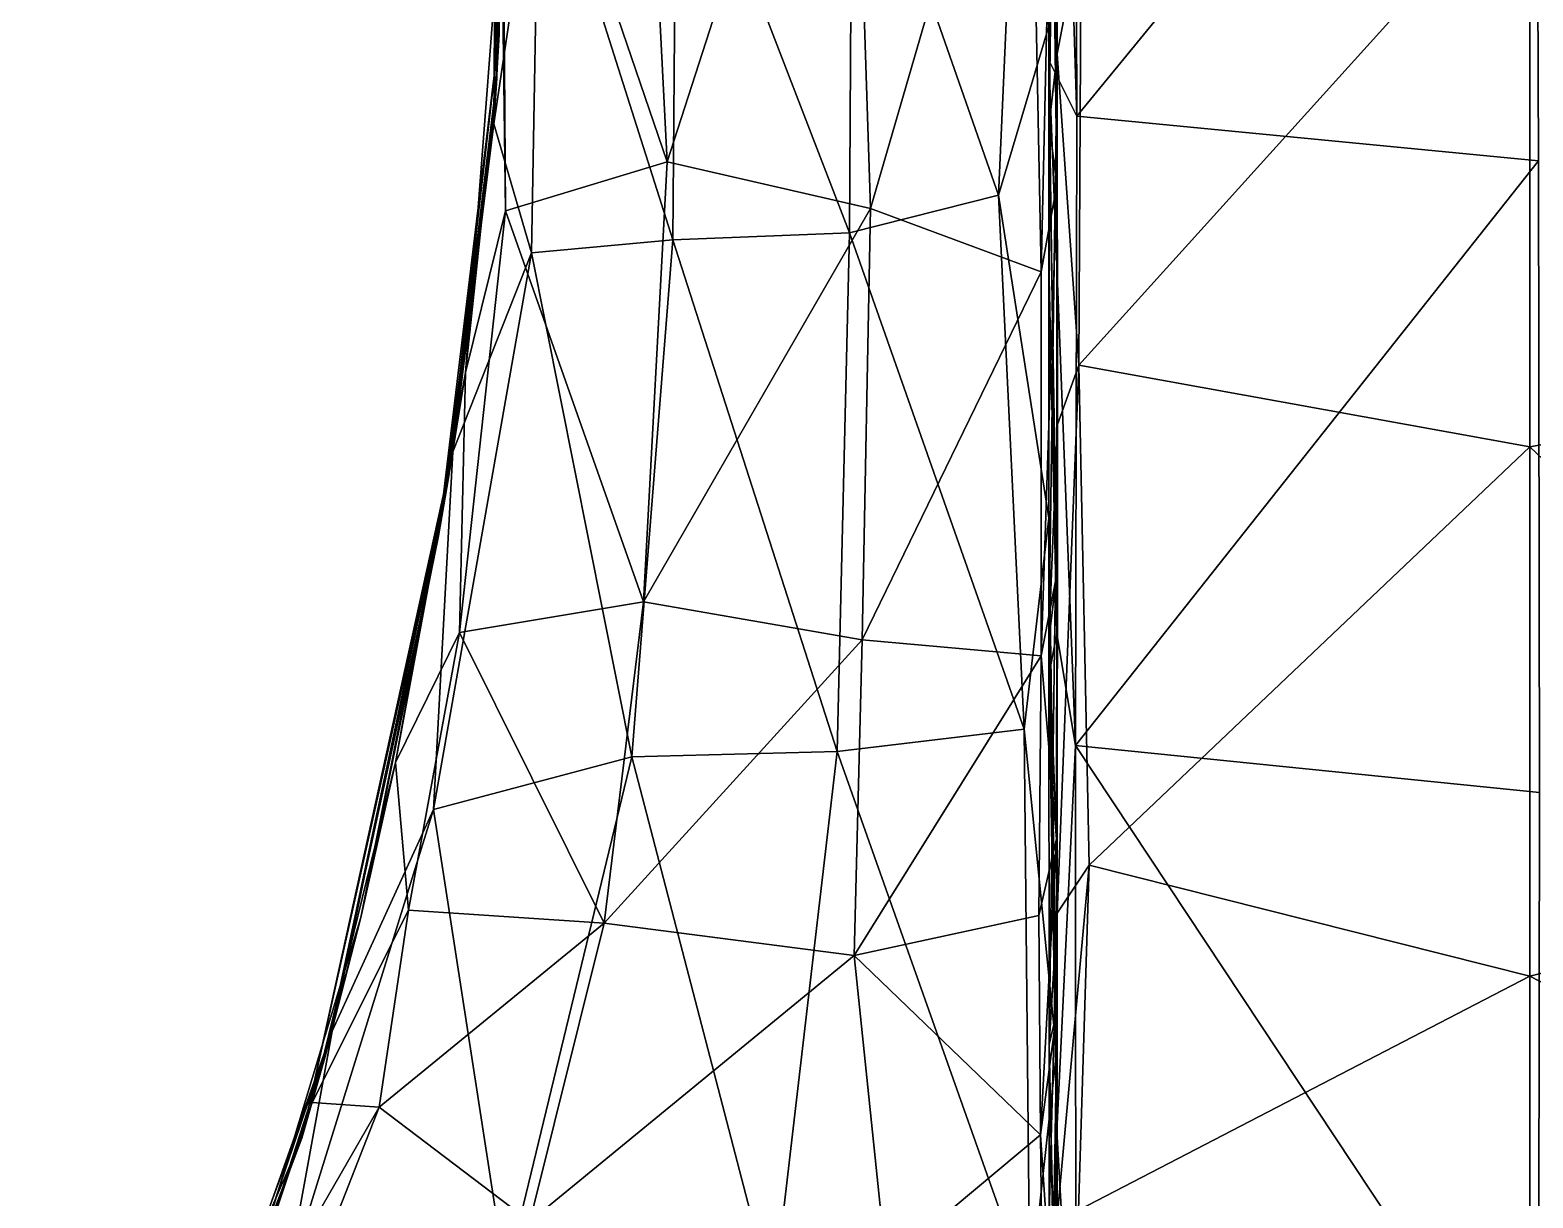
# Model space of a CAD drawing. Extents: x -4.77 to 4.77, y -2.48 to 3.3.
# Drawn here: x -0.3105 to 0.0005, y 2.5916 to 2.8333 of the extents above; entities that cross this region are included whole.
import ezdxf

# ---------------------------------------------------------------- set-up
doc = ezdxf.new("R2010")
doc.units = 0

msp = doc.modelspace()

# ---------------------------------------------------------------- linework, layer by layer
for points in [[(-0.09803, 2.94699, 1.09101), (-0.09968, 2.88279, 0.95534), (-0.09966, 2.82703, 1.01077)], [(-0.09803, 2.94699, -1.09101), (-0.09966, 2.82703, -1.01077), (-0.09968, 2.88279, -0.95534)], [(-0.09387, 2.81545, 1.07867), (-0.09803, 2.94699, 1.09101), (-0.09966, 2.82703, 1.01077)], [(-0.09387, 2.81545, -1.07867), (-0.09966, 2.82703, -1.01077), (-0.09803, 2.94699, -1.09101)], [(-0.09387, 2.81545, 1.07867), (-0.09431, 2.94508, 1.17271), (-0.09803, 2.94699, 1.09101)], [(-0.09387, 2.81545, -1.07867), (-0.09803, 2.94699, -1.09101), (-0.09431, 2.94508, -1.17271)], [(-0.09387, 2.81545, 1.07867), (0.00116, 2.93149, 1.17731), (-0.09431, 2.94508, 1.17271)], [(-0.09387, 2.81545, -1.07867), (-0.09431, 2.94508, -1.17271), (0.00116, 2.93149, -1.17731)], [(-0.09965, 2.81379, -0.05329), (-0.09795, 2.93779, -0.05095), (-0.09795, 2.82834, -0.12275)], [(-0.09965, 2.81379, -0.05329), (-0.09965, 2.92766, 0.00274), (-0.09795, 2.93779, -0.05095)], [(-0.09965, 2.81379, 0.05329), (-0.09795, 2.82834, 0.12275), (-0.09795, 2.93779, 0.05095)], [(-0.09965, 2.81379, 0.05329), (-0.09795, 2.93779, 0.05095), (-0.09965, 2.92766, -0.00274)], [(-0.09795, 2.93779, -0.05095), (-0.09297, 2.85428, -0.1475), (-0.09795, 2.82834, -0.12275)], [(-0.09795, 2.93779, 0.05095), (-0.09795, 2.82834, 0.12275), (-0.09297, 2.85428, 0.1475)], [(-0.09387, 2.81545, 1.07867), (0.00167, 2.80623, 1.08557), (0.00116, 2.93149, 1.17731)], [(-0.09387, 2.81545, -1.07867), (0.00116, 2.93149, -1.17731), (0.00167, 2.80623, -1.08557)], [(-0.17866, 2.80597, 0.08006), (-0.2129, 2.90617, 0.1368), (-0.18499, 2.92931, 0.11891)], [(-0.17866, 2.80597, -0.08006), (-0.18499, 2.92931, -0.11891), (-0.2129, 2.90617, -0.1368)], [(-0.14071, 2.92351, 0.1169), (-0.17866, 2.80597, 0.08006), (-0.18499, 2.92931, 0.11891)], [(-0.14071, 2.92351, -0.1169), (-0.18499, 2.92931, -0.11891), (-0.17866, 2.80597, -0.08006)], [(-0.09806, 2.80123, 0.01037), (-0.09965, 2.92766, 0.00274), (-0.09965, 2.81379, -0.05329)], [(-0.09806, 2.80123, 0.01037), (-0.09817, 2.92154, 0.0745), (-0.09965, 2.92766, 0.00274)], [(-0.09806, 2.80123, -0.01037), (-0.09965, 2.81379, 0.05329), (-0.09965, 2.92766, -0.00274)], [(-0.09806, 2.80123, -0.01037), (-0.09965, 2.92766, -0.00274), (-0.09817, 2.92154, -0.0745)], [(-0.14071, 2.92351, 0.1169), (-0.13657, 2.79633, 0.07635), (-0.17866, 2.80597, 0.08006)], [(-0.14071, 2.92351, -0.1169), (-0.17866, 2.80597, -0.08006), (-0.13657, 2.79633, -0.07635)], [(-0.13657, 2.79633, 0.07635), (-0.14071, 2.92351, 0.1169), (-0.10378, 2.90937, 0.10313)], [(-0.13657, 2.79633, -0.07635), (-0.10378, 2.90937, -0.10313), (-0.14071, 2.92351, -0.1169)], [(-0.10129, 2.78325, 0.05664), (-0.10378, 2.90937, 0.10313), (-0.09817, 2.92154, 0.0745)], [(-0.10129, 2.78325, -0.05664), (-0.09817, 2.92154, -0.0745), (-0.10378, 2.90937, -0.10313)], [(-0.10129, 2.78325, 0.05664), (-0.09817, 2.92154, 0.0745), (-0.09806, 2.80123, 0.01037)], [(-0.10129, 2.78325, -0.05664), (-0.09806, 2.80123, -0.01037), (-0.09817, 2.92154, -0.0745)], [(-0.13657, 2.79633, 0.07635), (-0.10378, 2.90937, 0.10313), (-0.10129, 2.78325, 0.05664)], [(-0.13657, 2.79633, -0.07635), (-0.10129, 2.78325, -0.05664), (-0.10378, 2.90937, -0.10313)], [(-0.21299, 2.8596, 0.19398), (-0.2129, 2.90617, 0.1368), (-0.21212, 2.79587, 0.09683)], [(-0.21299, 2.8596, -0.19398), (-0.21212, 2.79587, -0.09683), (-0.2129, 2.90617, -0.1368)], [(-0.17866, 2.80597, 0.08006), (-0.21212, 2.79587, 0.09683), (-0.2129, 2.90617, 0.1368)], [(-0.17866, 2.80597, -0.08006), (-0.2129, 2.90617, -0.1368), (-0.21212, 2.79587, -0.09683)], [(-0.21408, 2.88739, 0.38506), (-0.21454, 2.8139, 0.47022), (-0.20514, 2.87697, 0.508)], [(-0.21454, 2.8139, 0.47022), (-0.21408, 2.88739, 0.38506), (-0.21347, 2.83245, 0.34159)], [(-0.21408, 2.88739, -0.38506), (-0.20514, 2.87697, -0.508), (-0.21454, 2.8139, -0.47022)], [(-0.21454, 2.8139, -0.47022), (-0.21347, 2.83245, -0.34159), (-0.21408, 2.88739, -0.38506)], [(-0.2144, 2.81602, 0.29112), (-0.21403, 2.88657, 0.31476), (-0.21368, 2.88073, 0.28171)], [(-0.2144, 2.81602, 0.29112), (-0.21347, 2.83245, 0.34159), (-0.21403, 2.88657, 0.31476)], [(-0.2144, 2.81602, -0.29112), (-0.21368, 2.88073, -0.28171), (-0.21403, 2.88657, -0.31476)], [(-0.2144, 2.81602, -0.29112), (-0.21403, 2.88657, -0.31476), (-0.21347, 2.83245, -0.34159)], [(-0.21408, 2.88739, 0.38506), (-0.21403, 2.88657, 0.31476), (-0.21347, 2.83245, 0.34159)], [(-0.21408, 2.88739, -0.38506), (-0.21347, 2.83245, -0.34159), (-0.21403, 2.88657, -0.31476)], [(-0.1404, 2.88567, 0.51557), (-0.11012, 2.79912, 0.57736), (-0.10614, 2.88766, 0.52131)], [(-0.1404, 2.88567, -0.51557), (-0.10614, 2.88766, -0.52131), (-0.11012, 2.79912, -0.57736)], [(-0.10614, 2.88766, 0.52131), (-0.11012, 2.79912, 0.57736), (-0.09969, 2.8341, 0.66014)], [(-0.10614, 2.88766, -0.52131), (-0.09969, 2.8341, -0.66014), (-0.11012, 2.79912, -0.57736)], [(-0.17749, 2.78988, 0.57809), (-0.17674, 2.88418, 0.51559), (-0.20514, 2.87697, 0.508)], [(-0.17749, 2.78988, -0.57809), (-0.20514, 2.87697, -0.508), (-0.17674, 2.88418, -0.51559)], [(-0.14096, 2.79128, 0.57824), (-0.17674, 2.88418, 0.51559), (-0.17749, 2.78988, 0.57809)], [(-0.14096, 2.79128, -0.57824), (-0.17749, 2.78988, -0.57809), (-0.17674, 2.88418, -0.51559)], [(-0.14096, 2.79128, 0.57824), (-0.1404, 2.88567, 0.51557), (-0.17674, 2.88418, 0.51559)], [(-0.14096, 2.79128, -0.57824), (-0.17674, 2.88418, -0.51559), (-0.1404, 2.88567, -0.51557)], [(-0.1404, 2.88567, 0.51557), (-0.14096, 2.79128, 0.57824), (-0.11012, 2.79912, 0.57736)], [(-0.1404, 2.88567, -0.51557), (-0.11012, 2.79912, -0.57736), (-0.14096, 2.79128, -0.57824)], [(-0.21368, 2.88073, 0.28171), (-0.21393, 2.82329, 0.24162), (-0.2144, 2.81602, 0.29112)], [(-0.21368, 2.88073, -0.28171), (-0.2144, 2.81602, -0.29112), (-0.21393, 2.82329, -0.24162)], [(-0.21369, 2.88095, 0.24932), (-0.21299, 2.8596, 0.19398), (-0.21393, 2.82329, 0.24162)], [(-0.21368, 2.88073, 0.28171), (-0.21369, 2.88095, 0.24932), (-0.21393, 2.82329, 0.24162)], [(-0.21369, 2.88095, -0.24932), (-0.21393, 2.82329, -0.24162), (-0.21299, 2.8596, -0.19398)], [(-0.21368, 2.88073, -0.28171), (-0.21393, 2.82329, -0.24162), (-0.21369, 2.88095, -0.24932)], [(-0.09968, 2.785, 0.88544), (-0.09966, 2.82703, 1.01077), (-0.09968, 2.88279, 0.95534)], [(-0.09968, 2.85363, 0.84144), (-0.09968, 2.785, 0.88544), (-0.09968, 2.88279, 0.95534)], [(-0.09968, 2.785, -0.88544), (-0.09968, 2.88279, -0.95534), (-0.09966, 2.82703, -1.01077)], [(-0.09968, 2.85363, -0.84144), (-0.09968, 2.88279, -0.95534), (-0.09968, 2.785, -0.88544)], [(-0.21454, 2.8139, 0.47022), (-0.20673, 2.78714, 0.57023), (-0.20514, 2.87697, 0.508)], [(-0.21454, 2.8139, -0.47022), (-0.20514, 2.87697, -0.508), (-0.20673, 2.78714, -0.57023)], [(-0.17749, 2.78988, 0.57809), (-0.20514, 2.87697, 0.508), (-0.20673, 2.78714, 0.57023)], [(-0.17749, 2.78988, -0.57809), (-0.20673, 2.78714, -0.57023), (-0.20514, 2.87697, -0.508)], [(-0.09968, 2.78935, 0.77577), (-0.09968, 2.87451, 0.73706), (-0.09969, 2.8341, 0.66014)], [(-0.09968, 2.78935, -0.77577), (-0.09969, 2.8341, -0.66014), (-0.09968, 2.87451, -0.73706)], [(-0.09968, 2.85363, 0.84144), (-0.09968, 2.87451, 0.73706), (-0.09968, 2.78935, 0.77577)], [(-0.09968, 2.85363, -0.84144), (-0.09968, 2.78935, -0.77577), (-0.09968, 2.87451, -0.73706)], [(-0.09347, 2.76392, -0.20545), (-0.00014, 2.86723, -0.15034), (-0.00014, 2.74704, -0.22863)], [(-0.09347, 2.76392, -0.20545), (-0.09297, 2.85428, -0.1475), (-0.00014, 2.86723, -0.15034)], [(-0.09347, 2.76392, 0.20545), (-0.00014, 2.74704, 0.22863), (-0.00014, 2.86723, 0.15034)], [(-0.09347, 2.76392, 0.20545), (-0.00014, 2.86723, 0.15034), (-0.09297, 2.85428, 0.1475)], [(0.09319, 2.76392, -0.20545), (-0.00014, 2.86723, -0.15034), (0.09269, 2.85427, -0.14749)], [(0.09319, 2.76392, -0.20545), (-0.00014, 2.74704, -0.22863), (-0.00014, 2.86723, -0.15034)], [(0.09319, 2.76392, 0.20545), (0.09269, 2.85427, 0.14749), (-0.00014, 2.86723, 0.15034)], [(0.09319, 2.76392, 0.20545), (-0.00014, 2.86723, 0.15034), (-0.00014, 2.74704, 0.22863)], [(-0.21299, 2.8596, 0.19398), (-0.21212, 2.79587, 0.09683), (-0.22045, 2.76241, 0.16512)], [(-0.21393, 2.82329, 0.24162), (-0.21299, 2.8596, 0.19398), (-0.22045, 2.76241, 0.16512)], [(-0.21299, 2.8596, -0.19398), (-0.22045, 2.76241, -0.16512), (-0.21212, 2.79587, -0.09683)], [(-0.21393, 2.82329, -0.24162), (-0.22045, 2.76241, -0.16512), (-0.21299, 2.8596, -0.19398)], [(-0.09968, 2.785, 0.88544), (-0.09968, 2.85363, 0.84144), (-0.09968, 2.78935, 0.77577)], [(-0.09968, 2.785, -0.88544), (-0.09968, 2.78935, -0.77577), (-0.09968, 2.85363, -0.84144)], [(-0.09347, 2.76392, -0.20545), (-0.09795, 2.82834, -0.12275), (-0.09297, 2.85428, -0.1475)], [(-0.09347, 2.76392, 0.20545), (-0.09297, 2.85428, 0.1475), (-0.09795, 2.82834, 0.12275)], [(-0.11012, 2.79912, 0.57736), (-0.0997, 2.73223, 0.70718), (-0.09969, 2.8341, 0.66014)], [(-0.11012, 2.79912, -0.57736), (-0.09969, 2.8341, -0.66014), (-0.0997, 2.73223, -0.70718)], [(-0.09968, 2.78935, 0.77577), (-0.09969, 2.8341, 0.66014), (-0.0997, 2.73223, 0.70718)], [(-0.09968, 2.78935, -0.77577), (-0.0997, 2.73223, -0.70718), (-0.09969, 2.8341, -0.66014)], [(-0.226, 2.72861, 0.29956), (-0.21347, 2.83245, 0.34159), (-0.2144, 2.81602, 0.29112)], [(-0.226, 2.72861, 0.29956), (-0.22419, 2.73919, 0.37642), (-0.21347, 2.83245, 0.34159)], [(-0.226, 2.72861, -0.29956), (-0.2144, 2.81602, -0.29112), (-0.21347, 2.83245, -0.34159)], [(-0.226, 2.72861, -0.29956), (-0.21347, 2.83245, -0.34159), (-0.22419, 2.73919, -0.37642)], [(-0.21454, 2.8139, 0.47022), (-0.21347, 2.83245, 0.34159), (-0.22419, 2.73919, 0.37642)], [(-0.21454, 2.8139, -0.47022), (-0.22419, 2.73919, -0.37642), (-0.21347, 2.83245, -0.34159)], [(-0.09795, 2.82834, -0.12275), (-0.09966, 2.70707, -0.0966), (-0.09965, 2.81379, -0.05329)], [(-0.09795, 2.82834, -0.12275), (-0.09789, 2.75162, -0.18282), (-0.09966, 2.70707, -0.0966)], [(-0.09795, 2.82834, 0.12275), (-0.09965, 2.81379, 0.05329), (-0.09966, 2.70707, 0.0966)], [(-0.09795, 2.82834, 0.12275), (-0.09966, 2.70707, 0.0966), (-0.09789, 2.75162, 0.18282)], [(-0.09347, 2.76392, -0.20545), (-0.09789, 2.75162, -0.18282), (-0.09795, 2.82834, -0.12275)], [(-0.09347, 2.76392, 0.20545), (-0.09795, 2.82834, 0.12275), (-0.09789, 2.75162, 0.18282)], [(-0.09968, 2.785, 0.88544), (-0.09803, 2.70832, 0.9272), (-0.09966, 2.82703, 1.01077)], [(-0.09968, 2.785, -0.88544), (-0.09966, 2.82703, -1.01077), (-0.09803, 2.70832, -0.9272)], [(-0.09415, 2.68518, 0.9827), (-0.09966, 2.82703, 1.01077), (-0.09803, 2.70832, 0.9272)], [(-0.09415, 2.68518, 0.9827), (-0.09387, 2.81545, 1.07867), (-0.09966, 2.82703, 1.01077)], [(-0.09415, 2.68518, -0.9827), (-0.09803, 2.70832, -0.9272), (-0.09966, 2.82703, -1.01077)], [(-0.09415, 2.68518, -0.9827), (-0.09966, 2.82703, -1.01077), (-0.09387, 2.81545, -1.07867)], [(-0.21393, 2.82329, 0.24162), (-0.22045, 2.76241, 0.16512), (-0.22395, 2.74057, 0.23002)], [(-0.2144, 2.81602, 0.29112), (-0.21393, 2.82329, 0.24162), (-0.22395, 2.74057, 0.23002)], [(-0.21393, 2.82329, -0.24162), (-0.22395, 2.74057, -0.23002), (-0.22045, 2.76241, -0.16512)], [(-0.2144, 2.81602, -0.29112), (-0.22395, 2.74057, -0.23002), (-0.21393, 2.82329, -0.24162)], [(-0.2144, 2.81602, 0.29112), (-0.22395, 2.74057, 0.23002), (-0.226, 2.72861, 0.29956)], [(-0.2144, 2.81602, -0.29112), (-0.226, 2.72861, -0.29956), (-0.22395, 2.74057, -0.23002)], [(0.00167, 2.80623, 1.08557), (-0.09387, 2.81545, 1.07867), (-0.09415, 2.68518, 0.9827)], [(0.00167, 2.80623, -1.08557), (-0.09415, 2.68518, -0.9827), (-0.09387, 2.81545, -1.07867)], [(-0.22419, 2.73919, 0.37642), (-0.22304, 2.74598, 0.51699), (-0.21454, 2.8139, 0.47022)], [(-0.22419, 2.73919, -0.37642), (-0.21454, 2.8139, -0.47022), (-0.22304, 2.74598, -0.51699)], [(-0.21454, 2.8139, 0.47022), (-0.22304, 2.74598, 0.51699), (-0.20673, 2.78714, 0.57023)], [(-0.21454, 2.8139, -0.47022), (-0.20673, 2.78714, -0.57023), (-0.22304, 2.74598, -0.51699)], [(-0.09806, 2.72065, -0.02223), (-0.09965, 2.81379, -0.05329), (-0.09966, 2.70707, -0.0966)], [(-0.09806, 2.72065, 0.02223), (-0.09966, 2.70707, 0.0966), (-0.09965, 2.81379, 0.05329)], [(-0.09806, 2.72065, -0.02223), (-0.09806, 2.80123, 0.01037), (-0.09965, 2.81379, -0.05329)], [(-0.09806, 2.72065, 0.02223), (-0.09965, 2.81379, 0.05329), (-0.09806, 2.80123, -0.01037)], [(-0.18361, 2.71493, 0.04633), (-0.21212, 2.79587, 0.09683), (-0.17866, 2.80597, 0.08006)], [(-0.18361, 2.71493, -0.04633), (-0.17866, 2.80597, -0.08006), (-0.21212, 2.79587, -0.09683)], [(-0.13657, 2.79633, 0.07635), (-0.18361, 2.71493, 0.04633), (-0.17866, 2.80597, 0.08006)], [(-0.13657, 2.79633, -0.07635), (-0.17866, 2.80597, -0.08006), (-0.18361, 2.71493, -0.04633)], [(0.00167, 2.80623, 1.08557), (-0.09415, 2.68518, 0.9827), (0.00184, 2.67545, 0.98978)], [(0.00167, 2.80623, -1.08557), (0.00184, 2.67545, -0.98978), (-0.09415, 2.68518, -0.9827)], [(-0.09806, 2.80123, 0.01037), (-0.10124, 2.70373, 0.02666), (-0.10129, 2.78325, 0.05664)], [(-0.09806, 2.80123, -0.01037), (-0.10129, 2.78325, -0.05664), (-0.10124, 2.70373, -0.02666)], [(-0.09806, 2.80123, 0.01037), (-0.09806, 2.72065, -0.02223), (-0.10124, 2.70373, 0.02666)], [(-0.09806, 2.80123, -0.01037), (-0.10124, 2.70373, -0.02666), (-0.09806, 2.72065, 0.02223)], [(-0.14096, 2.79128, 0.57824), (-0.10482, 2.68861, 0.6401), (-0.11012, 2.79912, 0.57736)], [(-0.14096, 2.79128, -0.57824), (-0.11012, 2.79912, -0.57736), (-0.10482, 2.68861, -0.6401)], [(-0.11012, 2.79912, 0.57736), (-0.10482, 2.68861, 0.6401), (-0.0997, 2.73223, 0.70718)], [(-0.11012, 2.79912, -0.57736), (-0.0997, 2.73223, -0.70718), (-0.10482, 2.68861, -0.6401)], [(-0.18361, 2.71493, 0.04633), (-0.22167, 2.70857, 0.05604), (-0.21212, 2.79587, 0.09683)], [(-0.22045, 2.76241, 0.16512), (-0.21212, 2.79587, 0.09683), (-0.22167, 2.70857, 0.05604)], [(-0.18361, 2.71493, -0.04633), (-0.21212, 2.79587, -0.09683), (-0.22167, 2.70857, -0.05604)], [(-0.22045, 2.76241, -0.16512), (-0.22167, 2.70857, -0.05604), (-0.21212, 2.79587, -0.09683)], [(-0.13657, 2.79633, 0.07635), (-0.13834, 2.70707, 0.04313), (-0.18361, 2.71493, 0.04633)], [(-0.13657, 2.79633, -0.07635), (-0.18361, 2.71493, -0.04633), (-0.13834, 2.70707, -0.04313)], [(-0.13834, 2.70707, 0.04313), (-0.13657, 2.79633, 0.07635), (-0.10129, 2.78325, 0.05664)], [(-0.13834, 2.70707, -0.04313), (-0.10129, 2.78325, -0.05664), (-0.13657, 2.79633, -0.07635)], [(-0.14346, 2.68396, 0.63343), (-0.14096, 2.79128, 0.57824), (-0.17749, 2.78988, 0.57809)], [(-0.14346, 2.68396, -0.63343), (-0.17749, 2.78988, -0.57809), (-0.14096, 2.79128, -0.57824)], [(-0.14096, 2.79128, 0.57824), (-0.14346, 2.68396, 0.63343), (-0.10482, 2.68861, 0.6401)], [(-0.14096, 2.79128, -0.57824), (-0.10482, 2.68861, -0.6401), (-0.14346, 2.68396, -0.63343)], [(-0.186, 2.68286, 0.63298), (-0.20673, 2.78714, 0.57023), (-0.22707, 2.67194, 0.62734)], [(-0.22304, 2.74598, 0.51699), (-0.22707, 2.67194, 0.62734), (-0.20673, 2.78714, 0.57023)], [(-0.186, 2.68286, -0.63298), (-0.22707, 2.67194, -0.62734), (-0.20673, 2.78714, -0.57023)], [(-0.22304, 2.74598, -0.51699), (-0.20673, 2.78714, -0.57023), (-0.22707, 2.67194, -0.62734)], [(-0.186, 2.68286, 0.63298), (-0.17749, 2.78988, 0.57809), (-0.20673, 2.78714, 0.57023)], [(-0.186, 2.68286, -0.63298), (-0.20673, 2.78714, -0.57023), (-0.17749, 2.78988, -0.57809)], [(-0.14346, 2.68396, 0.63343), (-0.17749, 2.78988, 0.57809), (-0.186, 2.68286, 0.63298)], [(-0.14346, 2.68396, -0.63343), (-0.186, 2.68286, -0.63298), (-0.17749, 2.78988, -0.57809)], [(-0.0997, 2.73223, 0.70718), (-0.09969, 2.69979, 0.81671), (-0.09968, 2.78935, 0.77577)], [(-0.0997, 2.73223, -0.70718), (-0.09968, 2.78935, -0.77577), (-0.09969, 2.69979, -0.81671)], [(-0.09968, 2.785, 0.88544), (-0.09968, 2.78935, 0.77577), (-0.09969, 2.69979, 0.81671)], [(-0.09968, 2.785, -0.88544), (-0.09969, 2.69979, -0.81671), (-0.09968, 2.78935, -0.77577)], [(-0.09803, 2.70832, 0.9272), (-0.09968, 2.785, 0.88544), (-0.09969, 2.69979, 0.81671)], [(-0.09803, 2.70832, -0.9272), (-0.09969, 2.69979, -0.81671), (-0.09968, 2.785, -0.88544)], [(-0.13834, 2.70707, 0.04313), (-0.10129, 2.78325, 0.05664), (-0.10124, 2.70373, 0.02666)], [(-0.13834, 2.70707, -0.04313), (-0.10124, 2.70373, -0.02666), (-0.10129, 2.78325, -0.05664)], [(-0.22045, 2.76241, 0.16512), (-0.22167, 2.70857, 0.05604), (-0.23493, 2.68167, 0.136)], [(-0.23493, 2.68167, 0.136), (-0.22395, 2.74057, 0.23002), (-0.22045, 2.76241, 0.16512)], [(-0.22045, 2.76241, -0.16512), (-0.23493, 2.68167, -0.136), (-0.22167, 2.70857, -0.05604)], [(-0.23493, 2.68167, -0.136), (-0.22045, 2.76241, -0.16512), (-0.22395, 2.74057, -0.23002)], [(-0.09347, 2.76392, -0.20545), (-0.09794, 2.65048, -0.24292), (-0.09789, 2.75162, -0.18282)], [(-0.09347, 2.76392, -0.20545), (-0.09132, 2.66045, -0.27622), (-0.09794, 2.65048, -0.24292)], [(-0.09347, 2.76392, 0.20545), (-0.09789, 2.75162, 0.18282), (-0.09794, 2.65048, 0.24292)], [(-0.09347, 2.76392, 0.20545), (-0.09794, 2.65048, 0.24292), (-0.09132, 2.66045, 0.27622)], [(-0.09132, 2.66045, -0.27622), (-0.09347, 2.76392, -0.20545), (-0.00014, 2.74704, -0.22863)], [(-0.09132, 2.66045, 0.27622), (-0.00014, 2.74704, 0.22863), (-0.09347, 2.76392, 0.20545)], [(0.09104, 2.66045, -0.27621), (-0.00014, 2.74704, -0.22863), (0.09319, 2.76392, -0.20545)], [(0.09104, 2.66045, 0.27621), (0.09319, 2.76392, 0.20545), (-0.00014, 2.74704, 0.22863)], [(-0.09965, 2.62333, -0.17386), (-0.09966, 2.70707, -0.0966), (-0.09789, 2.75162, -0.18282)], [(-0.09965, 2.62333, 0.17386), (-0.09789, 2.75162, 0.18282), (-0.09966, 2.70707, 0.0966)], [(-0.09965, 2.62333, -0.17386), (-0.09789, 2.75162, -0.18282), (-0.09794, 2.65048, -0.24292)], [(-0.09965, 2.62333, 0.17386), (-0.09794, 2.65048, 0.24292), (-0.09789, 2.75162, 0.18282)], [(-0.09132, 2.66045, -0.27622), (-0.00014, 2.74704, -0.22863), (-0.00014, 2.63749, -0.29998)], [(-0.09132, 2.66045, 0.27622), (-0.00014, 2.63749, 0.29998), (-0.00014, 2.74704, 0.22863)], [(0.09104, 2.66045, -0.27621), (-0.00014, 2.63749, -0.29998), (-0.00014, 2.74704, -0.22863)], [(0.09104, 2.66045, 0.27621), (-0.00014, 2.74704, 0.22863), (-0.00014, 2.63749, 0.29998)], [(-0.25432, 2.60396, 0.41012), (-0.24803, 2.6261, 0.57512), (-0.22304, 2.74598, 0.51699)], [(-0.22419, 2.73919, 0.37642), (-0.25432, 2.60396, 0.41012), (-0.22304, 2.74598, 0.51699)], [(-0.25432, 2.60396, -0.41012), (-0.22304, 2.74598, -0.51699), (-0.24803, 2.6261, -0.57512)], [(-0.22419, 2.73919, -0.37642), (-0.22304, 2.74598, -0.51699), (-0.25432, 2.60396, -0.41012)], [(-0.22304, 2.74598, 0.51699), (-0.24803, 2.6261, 0.57512), (-0.22707, 2.67194, 0.62734)], [(-0.22304, 2.74598, -0.51699), (-0.22707, 2.67194, -0.62734), (-0.24803, 2.6261, -0.57512)], [(-0.226, 2.72861, 0.29956), (-0.22395, 2.74057, 0.23002), (-0.2421, 2.6496, 0.21348)], [(-0.23493, 2.68167, 0.136), (-0.2421, 2.6496, 0.21348), (-0.22395, 2.74057, 0.23002)], [(-0.226, 2.72861, -0.29956), (-0.2421, 2.6496, -0.21348), (-0.22395, 2.74057, -0.23002)], [(-0.23493, 2.68167, -0.136), (-0.22395, 2.74057, -0.23002), (-0.2421, 2.6496, -0.21348)], [(-0.24949, 2.62081, 0.30119), (-0.25432, 2.60396, 0.41012), (-0.22419, 2.73919, 0.37642)], [(-0.24949, 2.62081, -0.30119), (-0.22419, 2.73919, -0.37642), (-0.25432, 2.60396, -0.41012)], [(-0.24949, 2.62081, 0.30119), (-0.22419, 2.73919, 0.37642), (-0.226, 2.72861, 0.29956)], [(-0.24949, 2.62081, -0.30119), (-0.226, 2.72861, -0.29956), (-0.22419, 2.73919, -0.37642)], [(-0.09807, 2.62172, 0.75152), (-0.0997, 2.73223, 0.70718), (-0.10482, 2.68861, 0.6401)], [(-0.09807, 2.62172, -0.75152), (-0.10482, 2.68861, -0.6401), (-0.0997, 2.73223, -0.70718)], [(-0.0997, 2.73223, 0.70718), (-0.09807, 2.62172, 0.75152), (-0.09969, 2.69979, 0.81671)], [(-0.0997, 2.73223, -0.70718), (-0.09969, 2.69979, -0.81671), (-0.09807, 2.62172, -0.75152)], [(-0.226, 2.72861, 0.29956), (-0.2421, 2.6496, 0.21348), (-0.24949, 2.62081, 0.30119)], [(-0.226, 2.72861, -0.29956), (-0.24949, 2.62081, -0.30119), (-0.2421, 2.6496, -0.21348)], [(-0.09808, 2.66591, -0.03371), (-0.10124, 2.70373, 0.02666), (-0.09806, 2.72065, -0.02223)], [(-0.09808, 2.66591, 0.03371), (-0.09806, 2.72065, 0.02223), (-0.10124, 2.70373, -0.02666)], [(-0.09808, 2.66591, -0.03371), (-0.09806, 2.72065, -0.02223), (-0.09966, 2.70707, -0.0966)], [(-0.09808, 2.66591, 0.03371), (-0.09966, 2.70707, 0.0966), (-0.09806, 2.72065, 0.02223)], [(-0.19173, 2.64846, 0.01989), (-0.22167, 2.70857, 0.05604), (-0.18361, 2.71493, 0.04633)], [(-0.19173, 2.64846, -0.01989), (-0.18361, 2.71493, -0.04633), (-0.22167, 2.70857, -0.05604)], [(-0.19173, 2.64846, 0.01989), (-0.18361, 2.71493, 0.04633), (-0.13834, 2.70707, 0.04313)], [(-0.19173, 2.64846, -0.01989), (-0.13834, 2.70707, -0.04313), (-0.18361, 2.71493, -0.04633)], [(-0.23493, 2.68167, 0.136), (-0.22167, 2.70857, 0.05604), (-0.23218, 2.65115, 0.03095)], [(-0.23493, 2.68167, -0.136), (-0.23218, 2.65115, -0.03095), (-0.22167, 2.70857, -0.05604)], [(-0.19173, 2.64846, 0.01989), (-0.23218, 2.65115, 0.03095), (-0.22167, 2.70857, 0.05604)], [(-0.19173, 2.64846, -0.01989), (-0.22167, 2.70857, -0.05604), (-0.23218, 2.65115, -0.03095)], [(-0.19173, 2.64846, 0.01989), (-0.13834, 2.70707, 0.04313), (-0.13999, 2.64175, 0.01703)], [(-0.19173, 2.64846, -0.01989), (-0.13999, 2.64175, -0.01703), (-0.13834, 2.70707, -0.04313)], [(-0.13999, 2.64175, 0.01703), (-0.13834, 2.70707, 0.04313), (-0.10124, 2.70373, 0.02666)], [(-0.13999, 2.64175, -0.01703), (-0.10124, 2.70373, -0.02666), (-0.13834, 2.70707, -0.04313)], [(-0.09803, 2.70832, 0.9272), (-0.09969, 2.69979, 0.81671), (-0.09804, 2.60542, 0.85264)], [(-0.09803, 2.70832, -0.9272), (-0.09804, 2.60542, -0.85264), (-0.09969, 2.69979, -0.81671)], [(-0.09808, 2.66591, -0.03371), (-0.09966, 2.70707, -0.0966), (-0.09805, 2.63011, -0.06512)], [(-0.09805, 2.63011, -0.06512), (-0.09966, 2.70707, -0.0966), (-0.09965, 2.62333, -0.17386)], [(-0.09808, 2.66591, 0.03371), (-0.09805, 2.63011, 0.06512), (-0.09966, 2.70707, 0.0966)], [(-0.09805, 2.63011, 0.06512), (-0.09965, 2.62333, 0.17386), (-0.09966, 2.70707, 0.0966)], [(-0.09415, 2.68518, 0.9827), (-0.09803, 2.70832, 0.9272), (-0.09804, 2.60542, 0.85264)], [(-0.09415, 2.68518, -0.9827), (-0.09804, 2.60542, -0.85264), (-0.09803, 2.70832, -0.9272)], [(-0.13999, 2.64175, 0.01703), (-0.10124, 2.70373, 0.02666), (-0.10177, 2.65001, 0.00696)], [(-0.13999, 2.64175, -0.01703), (-0.10177, 2.65001, -0.00696), (-0.10124, 2.70373, -0.02666)], [(-0.09808, 2.66591, -0.03371), (-0.10177, 2.65001, 0.00696), (-0.10124, 2.70373, 0.02666)], [(-0.09808, 2.66591, 0.03371), (-0.10124, 2.70373, -0.02666), (-0.10177, 2.65001, -0.00696)], [(-0.09807, 2.62172, 0.75152), (-0.09804, 2.60542, 0.85264), (-0.09969, 2.69979, 0.81671)], [(-0.09807, 2.62172, -0.75152), (-0.09969, 2.69979, -0.81671), (-0.09804, 2.60542, -0.85264)], [(-0.14346, 2.68396, 0.63343), (-0.10365, 2.57147, 0.68913), (-0.10482, 2.68861, 0.6401)], [(-0.14346, 2.68396, -0.63343), (-0.10482, 2.68861, -0.6401), (-0.10365, 2.57147, -0.68913)], [(-0.09807, 2.62172, 0.75152), (-0.10482, 2.68861, 0.6401), (-0.10365, 2.57147, 0.68913)], [(-0.09807, 2.62172, -0.75152), (-0.10365, 2.57147, -0.68913), (-0.10482, 2.68861, -0.6401)], [(-0.09415, 2.68518, 0.9827), (-0.09804, 2.60542, 0.85264), (-0.09411, 2.53575, 0.8731)], [(-0.09415, 2.68518, -0.9827), (-0.09411, 2.53575, -0.8731), (-0.09804, 2.60542, -0.85264)], [(-0.09415, 2.68518, 0.9827), (0.00163, 2.54059, 0.89101), (0.00184, 2.67545, 0.98978)], [(-0.09415, 2.68518, 0.9827), (-0.09411, 2.53575, 0.8731), (0.00163, 2.54059, 0.89101)], [(-0.09415, 2.68518, -0.9827), (0.00184, 2.67545, -0.98978), (0.00163, 2.54059, -0.89101)], [(-0.09415, 2.68518, -0.9827), (0.00163, 2.54059, -0.89101), (-0.09411, 2.53575, -0.8731)], [(-0.23493, 2.68167, 0.136), (-0.23218, 2.65115, 0.03095), (-0.25214, 2.61128, 0.10751)], [(-0.2421, 2.6496, 0.21348), (-0.23493, 2.68167, 0.136), (-0.25214, 2.61128, 0.10751)], [(-0.23493, 2.68167, -0.136), (-0.25214, 2.61128, -0.10751), (-0.23218, 2.65115, -0.03095)], [(-0.2421, 2.6496, -0.21348), (-0.25214, 2.61128, -0.10751), (-0.23493, 2.68167, -0.136)], [(-0.21204, 2.57512, 0.67601), (-0.186, 2.68286, 0.63298), (-0.22707, 2.67194, 0.62734)], [(-0.21204, 2.57512, -0.67601), (-0.22707, 2.67194, -0.62734), (-0.186, 2.68286, -0.63298)], [(-0.15677, 2.57049, 0.67889), (-0.186, 2.68286, 0.63298), (-0.21204, 2.57512, 0.67601)], [(-0.15677, 2.57049, -0.67889), (-0.21204, 2.57512, -0.67601), (-0.186, 2.68286, -0.63298)], [(-0.15677, 2.57049, 0.67889), (-0.14346, 2.68396, 0.63343), (-0.186, 2.68286, 0.63298)], [(-0.15677, 2.57049, -0.67889), (-0.186, 2.68286, -0.63298), (-0.14346, 2.68396, -0.63343)], [(-0.14346, 2.68396, 0.63343), (-0.15677, 2.57049, 0.67889), (-0.10365, 2.57147, 0.68913)], [(-0.14346, 2.68396, -0.63343), (-0.10365, 2.57147, -0.68913), (-0.15677, 2.57049, -0.67889)], [(-0.21204, 2.57512, 0.67601), (-0.22707, 2.67194, 0.62734), (-0.25751, 2.57386, 0.6605)], [(-0.25751, 2.57386, 0.6605), (-0.22707, 2.67194, 0.62734), (-0.24803, 2.6261, 0.57512)], [(-0.21204, 2.57512, -0.67601), (-0.25751, 2.57386, -0.6605), (-0.22707, 2.67194, -0.62734)], [(-0.25751, 2.57386, -0.6605), (-0.24803, 2.6261, -0.57512), (-0.22707, 2.67194, -0.62734)], [(-0.09808, 2.66591, -0.03371), (-0.10138, 2.60459, -0.01268), (-0.10177, 2.65001, 0.00696)], [(-0.09808, 2.66591, 0.03371), (-0.10177, 2.65001, -0.00696), (-0.10138, 2.60459, 0.01268)], [(-0.09808, 2.66591, -0.03371), (-0.09805, 2.63011, -0.06512), (-0.10138, 2.60459, -0.01268)], [(-0.09808, 2.66591, 0.03371), (-0.10138, 2.60459, 0.01268), (-0.09805, 2.63011, 0.06512)], [(-0.09794, 2.58754, -0.28431), (-0.09132, 2.66045, -0.27622), (-0.09355, 2.58903, -0.31918)], [(-0.09794, 2.58754, -0.28431), (-0.09794, 2.65048, -0.24292), (-0.09132, 2.66045, -0.27622)], [(-0.09794, 2.58754, 0.28431), (-0.09355, 2.58903, 0.31918), (-0.09132, 2.66045, 0.27622)], [(-0.09794, 2.58754, 0.28431), (-0.09132, 2.66045, 0.27622), (-0.09794, 2.65048, 0.24292)], [(-0.00014, 2.63749, -0.29998), (-0.09355, 2.58903, -0.31918), (-0.09132, 2.66045, -0.27622)], [(-0.00014, 2.63749, 0.29998), (-0.09132, 2.66045, 0.27622), (-0.09355, 2.58903, 0.31918)], [(-0.00014, 2.63749, -0.29998), (0.09104, 2.66045, -0.27621), (0.09327, 2.58903, -0.31917)], [(-0.00014, 2.63749, 0.29998), (0.09327, 2.58903, 0.31917), (0.09104, 2.66045, 0.27621)], [(-0.25214, 2.61128, 0.10751), (-0.23218, 2.65115, 0.03095), (-0.23831, 2.61033, 0.0096)], [(-0.25214, 2.61128, -0.10751), (-0.23831, 2.61033, -0.0096), (-0.23218, 2.65115, -0.03095)], [(-0.19173, 2.64846, 0.01989), (-0.23831, 2.61033, 0.0096), (-0.23218, 2.65115, 0.03095)], [(-0.19173, 2.64846, -0.01989), (-0.23218, 2.65115, -0.03095), (-0.23831, 2.61033, -0.0096)], [(-0.09965, 2.58819, -0.21809), (-0.09794, 2.65048, -0.24292), (-0.09794, 2.58754, -0.28431)], [(-0.09965, 2.58819, -0.21809), (-0.09965, 2.62333, -0.17386), (-0.09794, 2.65048, -0.24292)], [(-0.09965, 2.58819, 0.21809), (-0.09794, 2.58754, 0.28431), (-0.09794, 2.65048, 0.24292)], [(-0.09965, 2.58819, 0.21809), (-0.09794, 2.65048, 0.24292), (-0.09965, 2.62333, 0.17386)], [(-0.2421, 2.6496, 0.21348), (-0.25214, 2.61128, 0.10751), (-0.26964, 2.55851, 0.18546)], [(-0.24949, 2.62081, 0.30119), (-0.2421, 2.6496, 0.21348), (-0.26964, 2.55851, 0.18546)], [(-0.2421, 2.6496, -0.21348), (-0.26964, 2.55851, -0.18546), (-0.25214, 2.61128, -0.10751)], [(-0.24949, 2.62081, -0.30119), (-0.26964, 2.55851, -0.18546), (-0.2421, 2.6496, -0.21348)], [(-0.19173, 2.64846, 0.01989), (-0.20708, 2.58669, -0.00585), (-0.23831, 2.61033, 0.0096)], [(-0.19173, 2.64846, -0.01989), (-0.23831, 2.61033, -0.0096), (-0.20708, 2.58669, 0.00585)], [(-0.13999, 2.64175, 0.01703), (-0.20708, 2.58669, -0.00585), (-0.19173, 2.64846, 0.01989)], [(-0.13999, 2.64175, -0.01703), (-0.19173, 2.64846, -0.01989), (-0.20708, 2.58669, 0.00585)], [(-0.13999, 2.64175, 0.01703), (-0.10177, 2.65001, 0.00696), (-0.10138, 2.60459, -0.01268)], [(-0.13999, 2.64175, -0.01703), (-0.10138, 2.60459, 0.01268), (-0.10177, 2.65001, -0.00696)], [(-0.13999, 2.64175, 0.01703), (-0.13338, 2.57794, -0.00973), (-0.20708, 2.58669, -0.00585)], [(-0.13999, 2.64175, -0.01703), (-0.20708, 2.58669, 0.00585), (-0.13338, 2.57794, 0.00973)], [(-0.13999, 2.64175, 0.01703), (-0.10138, 2.60459, -0.01268), (-0.13338, 2.57794, -0.00973)], [(-0.13999, 2.64175, -0.01703), (-0.13338, 2.57794, 0.00973), (-0.10138, 2.60459, 0.01268)], [(-0.00014, 2.63749, -0.29998), (-0.00014, 2.58267, -0.33569), (-0.09355, 2.58903, -0.31918)], [(-0.00014, 2.63749, 0.29998), (-0.09355, 2.58903, 0.31918), (-0.00014, 2.58267, 0.33569)], [(-0.00014, 2.63749, -0.29998), (0.09327, 2.58903, -0.31917), (-0.00014, 2.58267, -0.33569)], [(-0.00014, 2.63749, 0.29998), (-0.00014, 2.58267, 0.33569), (0.09327, 2.58903, 0.31917)], [(-0.10138, 2.60459, -0.01268), (-0.09805, 2.63011, -0.06512), (-0.09815, 2.55601, -0.06517)], [(-0.10138, 2.60459, 0.01268), (-0.09815, 2.55601, 0.06517), (-0.09805, 2.63011, 0.06512)], [(-0.09805, 2.63011, -0.06512), (-0.09965, 2.62333, -0.17386), (-0.09807, 2.54638, -0.13694)], [(-0.09805, 2.63011, 0.06512), (-0.09807, 2.54638, 0.13694), (-0.09965, 2.62333, 0.17386)], [(-0.09807, 2.54638, -0.13694), (-0.09815, 2.55601, -0.06517), (-0.09805, 2.63011, -0.06512)], [(-0.09807, 2.54638, 0.13694), (-0.09805, 2.63011, 0.06512), (-0.09815, 2.55601, 0.06517)], [(-0.27784, 2.53799, 0.62271), (-0.24803, 2.6261, 0.57512), (-0.28507, 2.5219, 0.50033)], [(-0.25432, 2.60396, 0.41012), (-0.28507, 2.5219, 0.50033), (-0.24803, 2.6261, 0.57512)], [(-0.27784, 2.53799, -0.62271), (-0.28507, 2.5219, -0.50033), (-0.24803, 2.6261, -0.57512)], [(-0.25432, 2.60396, -0.41012), (-0.24803, 2.6261, -0.57512), (-0.28507, 2.5219, -0.50033)], [(-0.25751, 2.57386, 0.6605), (-0.24803, 2.6261, 0.57512), (-0.27784, 2.53799, 0.62271)], [(-0.25751, 2.57386, -0.6605), (-0.27784, 2.53799, -0.62271), (-0.24803, 2.6261, -0.57512)], [(-0.09805, 2.54996, -0.21615), (-0.09965, 2.62333, -0.17386), (-0.09965, 2.58819, -0.21809)], [(-0.09805, 2.54996, -0.21615), (-0.09807, 2.54638, -0.13694), (-0.09965, 2.62333, -0.17386)], [(-0.09805, 2.54996, 0.21615), (-0.09965, 2.58819, 0.21809), (-0.09965, 2.62333, 0.17386)], [(-0.09805, 2.54996, 0.21615), (-0.09965, 2.62333, 0.17386), (-0.09807, 2.54638, 0.13694)], [(-0.24949, 2.62081, 0.30119), (-0.26964, 2.55851, 0.18546), (-0.28911, 2.5134, 0.27394)], [(-0.28911, 2.5134, 0.27394), (-0.25432, 2.60396, 0.41012), (-0.24949, 2.62081, 0.30119)], [(-0.24949, 2.62081, -0.30119), (-0.28911, 2.5134, -0.27394), (-0.26964, 2.55851, -0.18546)], [(-0.28911, 2.5134, -0.27394), (-0.24949, 2.62081, -0.30119), (-0.25432, 2.60396, -0.41012)], [(-0.09968, 2.52476, 0.78466), (-0.09807, 2.62172, 0.75152), (-0.10365, 2.57147, 0.68913)], [(-0.09968, 2.52476, -0.78466), (-0.10365, 2.57147, -0.68913), (-0.09807, 2.62172, -0.75152)], [(-0.09807, 2.62172, 0.75152), (-0.09968, 2.52476, 0.78466), (-0.09804, 2.60542, 0.85264)], [(-0.09807, 2.62172, -0.75152), (-0.09804, 2.60542, -0.85264), (-0.09968, 2.52476, -0.78466)], [(-0.27404, 2.51905, -0.02801), (-0.27265, 2.55069, 0.06994), (-0.23831, 2.61033, 0.0096)], [(-0.27404, 2.51905, -0.02801), (-0.23831, 2.61033, 0.0096), (-0.20708, 2.58669, -0.00585)], [(-0.27404, 2.51905, 0.02801), (-0.23831, 2.61033, -0.0096), (-0.27265, 2.55069, -0.06994)], [(-0.27404, 2.51905, 0.02801), (-0.20708, 2.58669, 0.00585), (-0.23831, 2.61033, -0.0096)], [(-0.25214, 2.61128, 0.10751), (-0.23831, 2.61033, 0.0096), (-0.27265, 2.55069, 0.06994)], [(-0.27265, 2.55069, 0.06994), (-0.26964, 2.55851, 0.18546), (-0.25214, 2.61128, 0.10751)], [(-0.25214, 2.61128, -0.10751), (-0.27265, 2.55069, -0.06994), (-0.23831, 2.61033, -0.0096)], [(-0.27265, 2.55069, -0.06994), (-0.25214, 2.61128, -0.10751), (-0.26964, 2.55851, -0.18546)], [(-0.31054, 2.47411, 0.37413), (-0.28507, 2.5219, 0.50033), (-0.25432, 2.60396, 0.41012)], [(-0.28911, 2.5134, 0.27394), (-0.31054, 2.47411, 0.37413), (-0.25432, 2.60396, 0.41012)], [(-0.31054, 2.47411, -0.37413), (-0.25432, 2.60396, -0.41012), (-0.28507, 2.5219, -0.50033)], [(-0.28911, 2.5134, -0.27394), (-0.25432, 2.60396, -0.41012), (-0.31054, 2.47411, -0.37413)], [(-0.13338, 2.57794, -0.00973), (-0.10138, 2.60459, -0.01268), (-0.10044, 2.52287, -0.05079)], [(-0.13338, 2.57794, 0.00973), (-0.10044, 2.52287, 0.05079), (-0.10138, 2.60459, 0.01268)], [(-0.10138, 2.60459, -0.01268), (-0.09815, 2.55601, -0.06517), (-0.10044, 2.52287, -0.05079)], [(-0.10138, 2.60459, 0.01268), (-0.10044, 2.52287, 0.05079), (-0.09815, 2.55601, 0.06517)], [(-0.09411, 2.53575, 0.8731), (-0.09804, 2.60542, 0.85264), (-0.09968, 2.52476, 0.78466)], [(-0.09411, 2.53575, -0.8731), (-0.09968, 2.52476, -0.78466), (-0.09804, 2.60542, -0.85264)]]:
    msp.add_3dface(points)

doc.saveas('drawing.dxf')
